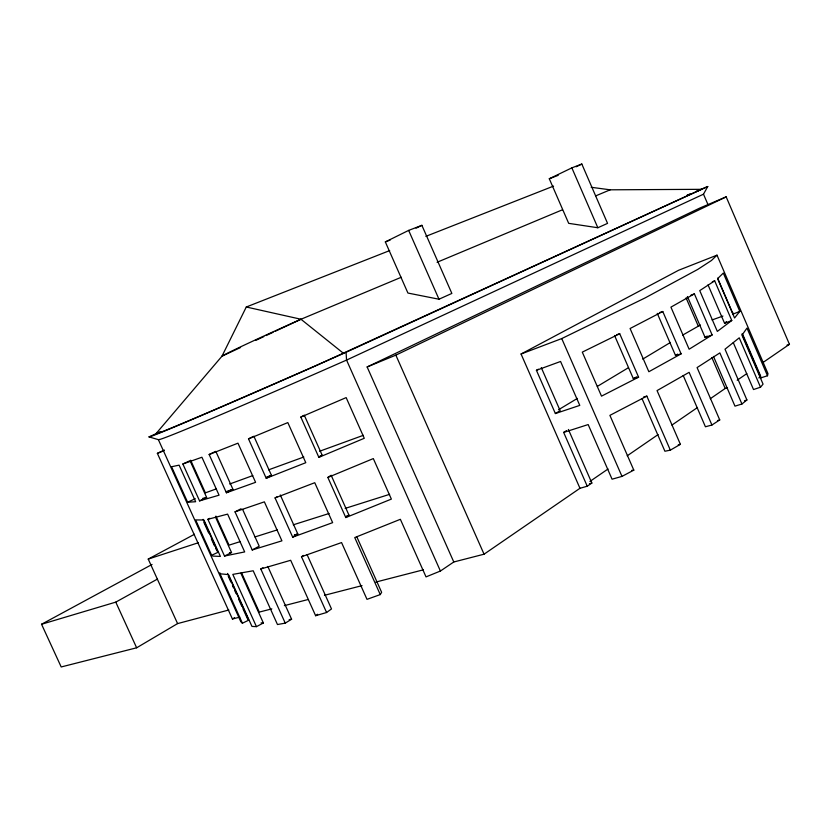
<?xml version="1.0" encoding="UTF-8"?>
<svg xmlns="http://www.w3.org/2000/svg" width="831" height="831" viewBox="0 0 831 831"><rect width="100%" height="100%" fill="white"/><g stroke="black" fill="none" stroke-linecap="round" stroke-linejoin="round"><path stroke-width="1.25" d="M742 333.917L760.916 377.845L767.501 375.768L767.979 373.628L716.997 255.159L678.636 270.252L521.058 354.016L579.965 488.285L484.058 554.194L453.788 561.985L440.409 571.032L426.023 576.891L400.365 519.302L354.744 537.564L380.255 594.581L367.001 599.348L341.562 542.57L301.497 556.739L326.583 612.509L315.624 615.719L290.673 560.281L260.799 568.965L285.251 623.136L291.598 619.209L267.79 566.43M760.916 377.845L761.092 377.118L758.786 377.845M739.798 311.376L734.562 317.982L717.62 278.624L723.313 273.077L739.798 311.376L733.087 314.108L717.631 278.198M733.087 314.108L733.544 313.152M389.687 250.588L246.288 307.003L221.981 356.187L155.781 433.917A239.276 2.555 -23.9 0 0 343.587 353.414L701.406 189.323L610.193 189.811L591.194 187.287M160.819 431.518L149.009 436.898L158.378 439.661L160.165 439.339A235.256 3.49 -23.9 0 0 316.964 373.088L346.558 360.083L703.493 194.184L707.752 186.528L697.188 190.964M380.255 594.581L381.637 592.306L356.811 536.816M716.997 255.159L711.481 260.477L697.822 269.379L645.188 297.882L561.746 338.57L521.058 354.016M733.306 342.673L753.52 389.542L760.51 387.204L763.066 384.14L741.969 335.163L746.986 328.1L767.501 375.768M731.779 320.506L717.33 331.403L699.744 290.621L714.681 280.836L731.779 320.506L724.59 323.301L708.033 284.888M724.59 323.301L726.491 321.607M760.51 387.204L739.237 337.833L725.016 349.207L746.913 399.96L741.938 404.011L734.968 406.141L713.476 356.406M330.312 475.789L327.85 477.451L345.789 517.557L348.968 515.127L331.133 475.239M326.583 612.509L331.496 608.936L307.086 554.63M315.624 615.719L317.639 614.265M579.965 488.285L587.247 486.218L591.859 483.029L568.394 429.461M741.938 404.011L719.864 352.895L697.084 367.582L719.739 419.935L711.928 425.025L705.426 426.77L683.207 375.487M589.917 481.44L608.032 468.996M627.208 455.814L658.1 434.582M671.947 425.067L697.51 407.502M710.297 398.714L725.214 388.461L727.489 387.745M737.201 380.224L746.799 373.628M762.785 362.638L789.45 344.314L726.169 196.854L700.076 207.937L367.136 366.97L453.788 561.985M707.119 336.088L705.103 337.448L687.424 296.522M301.497 556.739L303.523 555.42M712.125 334.955L689.128 349.217L670.929 307.138L694.394 293.873L712.125 334.955L705.103 337.448L706.423 336.607M318.855 457.351L322.189 455.253L304.271 415.199L300.832 417.079L318.855 457.351L364.269 438.29L346.153 397.602L300.832 417.079M277.149 496.73L275.061 497.935L292.699 537.158L297.81 533.969L280.265 494.933M587.247 486.218L563.657 432.421L566.493 430.645M164.372 450.08L157.371 453.362L232.431 619.012L234.571 617.703M558.546 409.735L577.379 398.402M597.323 386.415L628.34 367.759M642.747 359.106L670.44 342.455M682.625 335.122L700.388 324.994M538.363 369.224L536.421 370.304L555.378 413.547L560.156 410.67L541.282 367.614M152.073 564.446L41.55 624.258L61.193 666.961L136.637 647.796L177.585 623.593L228.826 609.996M677.462 354.338L675.51 355.471L657.259 313.349M642.041 398.662L664.914 451.243L670.337 450.142L680.402 444.336L657.051 390.591L689.117 372.34L711.928 425.025M260.799 568.965L262.96 567.729M677.608 354.276L675.51 355.471L681.108 353.861L662.774 311.511L659.461 312.612M681.108 353.861L648.855 371.727L630.085 328.515L662.774 311.511M41.55 624.258L115.779 602.122L157.35 579.134M252.79 436.732L248.511 438.882L266.221 478.282L271.477 475.384L253.86 436.192M670.337 450.142L646.85 396.127L609.902 415.365L633.814 470.138L621.983 476.392L612.063 479.196L588.171 424.568L563.657 432.421M241.083 508.759L235.028 511.854L252.219 549.956L259.21 546.196L242.61 509.393M177.585 623.593L148.23 559.086L194.496 534.271M638.603 377.17L601.509 396.148L582.292 352.126L619.718 333.74L638.603 377.17L633.326 378.635L614.525 335.433M633.326 378.635L636.733 376.827M227.58 573.432L248.729 620.165L242.413 623.219L219.644 572.933L220.89 573.878L228.504 574.605L251.949 626.408L256.447 626.647L263.375 622.99L240.845 573.151M214.699 451.846L209.152 454.515L226.416 492.773L232.981 489.407L215.8 451.316M209.911 518.315L207.885 519.302L224.515 556.043L231.527 552.542L215.489 517.059M385.335 241.914L408.655 230.395L421.878 225.326L451.856 293.426L438.986 299.222L407.928 293.052L385.335 241.914L390.155 240.055M416.061 228.193L421.878 225.326M549.291 178.758L571.853 167.862L581.825 164.039L607.554 223.373L597.842 227.746L568.684 223.342L549.291 178.758L558.214 175.32M576.205 166.751L581.825 164.039M367.136 366.97L395.847 355.138L726.169 196.854M199.565 500.885L206.649 497.499L190.008 460.696L182.872 463.999L199.565 500.885L219.062 495.183L201.923 457.237L182.872 463.999M211.656 555.295L212.84 556.095L220.392 556.417L203.907 519.977L195.649 519.936L211.656 555.295L218.023 552.293L203.107 519.333M240.564 347.493L221.981 356.187A104.477 1.994 -23.9 0 1 300.978 319.249L401.259 277.263M255.668 340.43L263.801 336.628M266.128 335.547L273.098 332.286M275.414 331.195L300.978 319.249L343.587 353.414M187.629 502.225L195.649 501.727L179.101 465.152L171.56 466.742L187.629 502.225L195.306 498.693M149.009 436.898L150.691 436.504A246.464 2.628 -23.9 0 0 314.856 366.191L707.752 186.528M155.781 433.917L159.313 432.307M687.33 195.16L689.522 194.225M437.075 262.274L562.431 209.796M595.869 195.804L610.193 189.811M157.371 453.362L164.289 450.516M248.511 438.882L287.817 422.584L305.787 462.69L266.221 478.282M319.904 456.188L322.189 455.253M712.302 281.802L714.681 280.836M327.85 477.451L373.316 458.587L391.37 499.099L345.789 517.557M425.836 236.357L553.571 186.102M209.152 454.515L237.967 443.172L255.584 482.323L226.416 492.773M346.589 516.041L348.968 515.127M266.844 477.16L271.477 475.384L267.063 477.067M690.904 295.192L694.394 293.873M275.061 497.935L314.752 482.707L332.639 522.647L292.699 537.158M536.421 370.304L560.572 361.475L579.778 405.393L555.378 413.547M216.34 488.877L205.402 492.856L190.652 460.229M229.699 484.006L252.79 475.592M268.579 469.847L303.814 457.008M319.603 451.254L363.344 435.319M712.063 319.945L722.928 316.06M294.288 535.195L297.81 533.969L294.465 535.112M228.338 490.944L232.981 489.407L226.011 491.713M787.009 345.125L789.45 344.314M744.483 400.76L746.913 399.96M235.028 511.854L264.372 501.851L281.927 540.836L252.219 549.956M148.23 559.086L198.349 542.736M616.602 334.758L619.718 333.74M240.159 541.625L229.044 545.146L215.915 516.113M254.982 536.94L277.222 529.898M293.27 524.818L329.097 513.485M345.156 508.406L389.625 494.331M717.444 420.6L719.739 419.935M589.439 483.725L591.859 483.029M643.651 396.948L646.85 396.127M232.431 619.012L239.733 617.132M271.83 608.863L259.303 612.083L241.696 573.151M284.358 605.633L308.166 599.504M324.443 595.308L362.036 585.626M375.82 582.074L423.426 569.806M285.251 623.136L277.471 624.528L253.195 570.772L232.805 574.387L256.447 626.647M202.691 498.371L206.649 497.499M678.231 444.793L680.402 444.336M289.126 619.666L291.598 619.209M207.885 519.302L227.611 514.119L244.678 551.919L224.515 556.043M631.778 470.356L633.814 470.138M229.449 552.74L231.527 552.542M261.1 622.876L263.375 622.99M246.288 307.003L300.978 319.249M218.023 552.293L215.582 548.242M242.413 623.219L240.813 621.702L158.378 439.661M115.779 602.122L136.637 647.796M203.927 522.491L208.695 533.024M211.344 538.883L214.523 545.905M228.255 576.257L230.883 582.064M232.462 585.554L233.511 587.87M234.56 590.197L236.139 593.687M238.767 599.494L241.925 606.464M242.974 608.791L247.711 619.24M440.409 571.032L346.558 360.083L346.08 352.437M395.847 355.138L484.058 554.194M408.655 230.395L438.986 299.222M561.746 338.57L621.983 476.392M571.853 167.862L597.842 227.746M686.063 297.851L698.133 325.794M711.845 357.538L725.214 388.461M703.493 194.184L708.085 204.852M742.737 334.498L760.583 375.934M686.697 195.524A212.102 1.974 -23.8 0 1 690.177 194.049M695.973 191.597A212.102 1.974 -23.8 0 1 701.406 189.323"/></g></svg>
